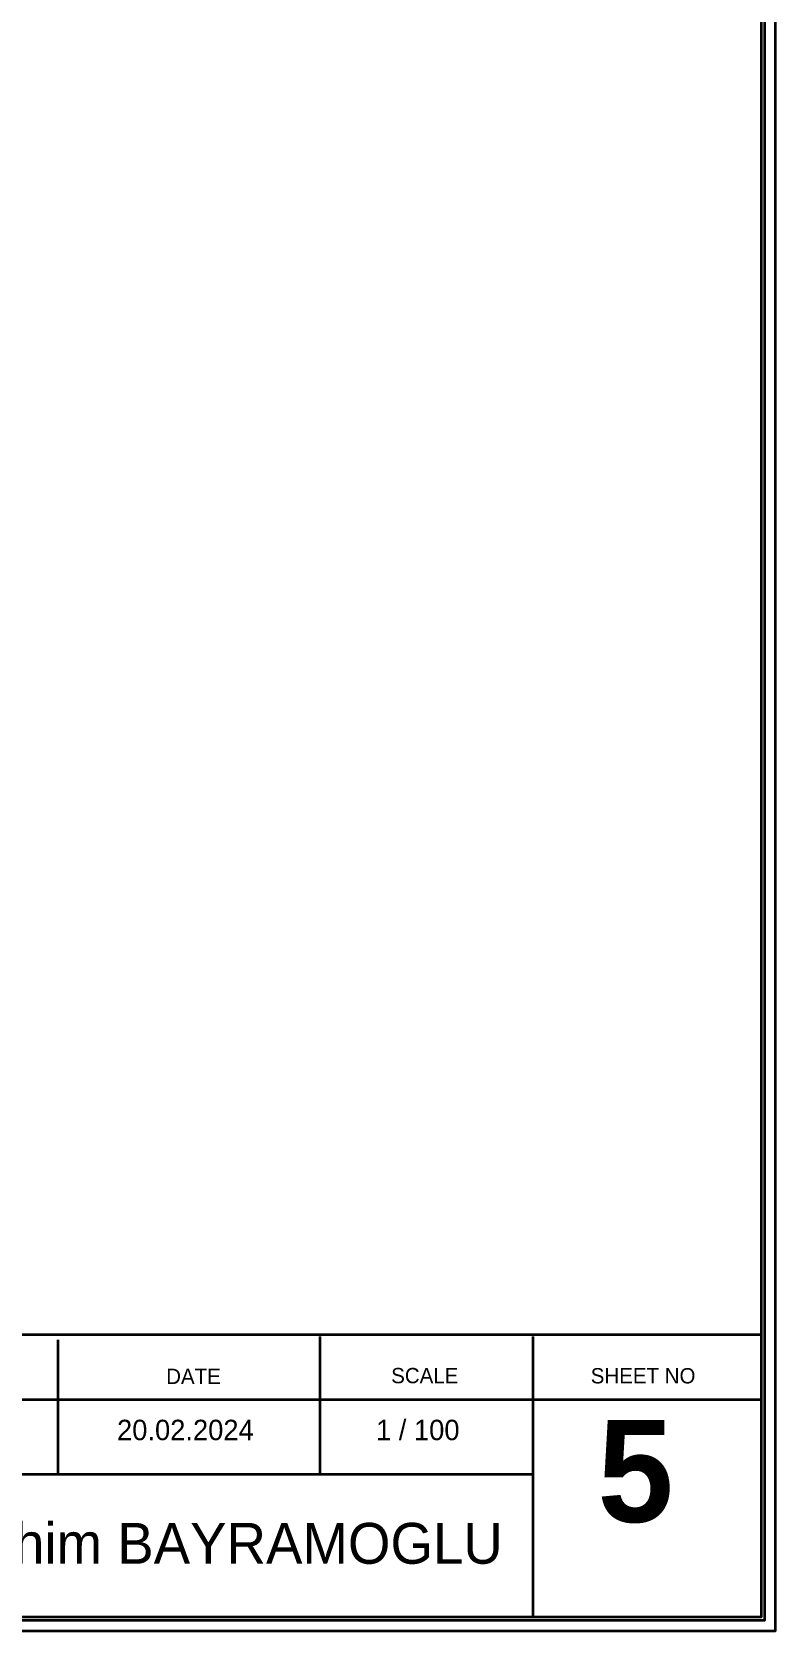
# Model space of a CAD drawing. Header units: millimetres. Extents: x -3207095 to 15275363, y 3702017 to 4798027.
# Drawn here: x 697281 to 698748, y 4468345 to 4471503 of the extents above; entities that cross this region are included whole.
import ezdxf

# ---------------------------------------------------------------- set-up
doc = ezdxf.new("R2010")
doc.units = ezdxf.units.MM
for name, color, linetype, lineweight in [('DUVAR', 7, 'Continuous', 35), ('iç duvar', 7, 'Continuous', 50), ('YAZI', 7, 'Continuous', 15)]:
    doc.layers.add(name, color=color, linetype=linetype, lineweight=lineweight)
doc.layers.add('LOGO', color=7, linetype='Continuous')

msp = doc.modelspace()

# ---------------------------------------------------------------- linework, layer by layer
at = {"layer": 'DUVAR'}
for p, q in [((698720.3, 4468929.9), (691574.9, 4468929.9)), ((697332.1, 4468920.5), (697332.1, 4468654.5)), ((697849.1, 4468927.1), (697849.1, 4468654.5)), ((698269.8, 4468927.1), (698269.8, 4468372.6)), ((698721.3, 4468801.9), (696796.3, 4468801.9)), ((698269.8, 4468654.5), (696796.3, 4468654.5))]:
    msp.add_line(p, q, dxfattribs=at)
for points in [[(691547.6, 4473145.3), (698747.6, 4473145.3), (698747.6, 4468345.3), (691547.6, 4468345.3)], [(691568.6, 4473124.3), (698726.6, 4473124.3), (698726.6, 4468366.3), (691568.6, 4468366.3)], [(691574.9, 4473118), (698720.3, 4473118), (698720.3, 4468372.6), (691574.9, 4468372.6)]]:
    msp.add_lwpolyline(points, close=True, dxfattribs=at)
at = {"layer": 'iç duvar', "color": 7, "lineweight": 18}
msp.add_line((698747.6, 4473145.3), (698747.6, 4468345.3), dxfattribs=at)

# ---------------------------------------------------------------- texts
at = {"layer": 'LOGO', "insert": (698397.2, 4468762.1), "char_height": 201.6, "width": 680.285, "attachment_point": 1}
msp.add_mtext('{\\fGoudy Old Style|b1|i0|c0|p18;5}', dxfattribs=at)
at = {"layer": 'YAZI', "attachment_point": 1}
for s, insert, char_height, width in [('{\\fStylus BT|b0|i0|c0|p34;DATE}', (697545.7, 4468863.3), 30.24, 215.179), ('{\\fStylus BT|b0|i0|c0|p34;SCALE}', (697989.9, 4468864.8), 30.24, 165.109), ('{\\fStylus BT|b0|i0|c0|p34;SHEET NO}', (698383.8, 4468864.5), 30.24, 302.801), ('{\\fStylus BT|b0|i0|c0|p34;20.02.2024}', (697448.7, 4468762.5), 40.32, 366.901), ('{\\fStylus BT|b0|i0|c0|p34;1 / \\fStylus BT|b0|i0|c162|p34;1\\fStylus BT|b0|i0|c0|p34;00}', (697959.9, 4468762.5), 40.32, 316.179), ('{\\fStylus BT|b0|i0|c0|p34;Abdurrahim BAYRAMOGLU}', (696861.8, 4468558.8), 80.64, 1568.779)]:
    msp.add_mtext(s, dxfattribs=dict(at, insert=insert, char_height=char_height, width=width))

doc.saveas('drawing.dxf')
